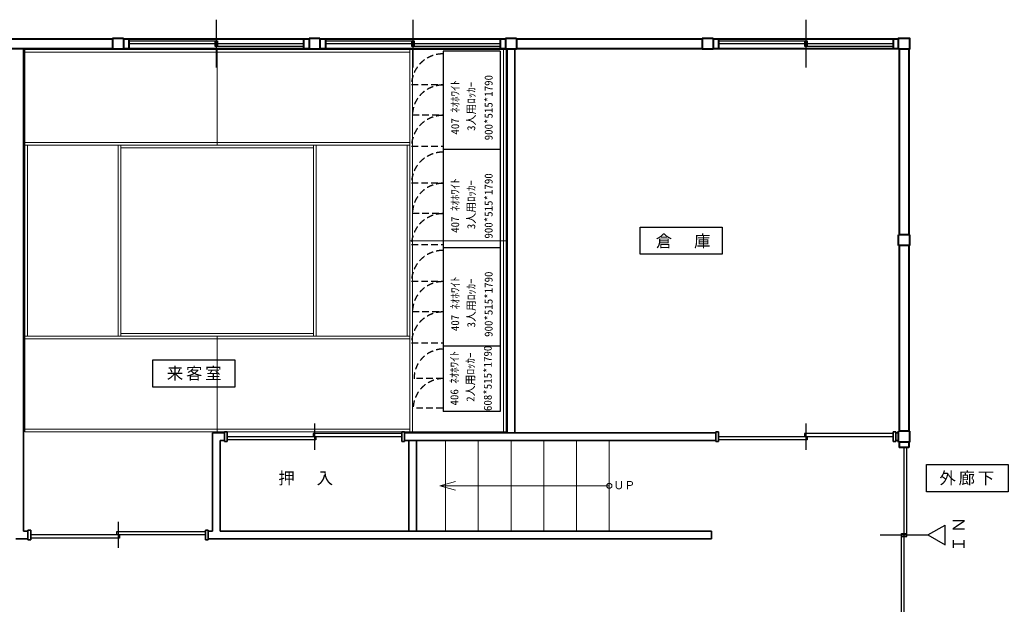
# Model space of a CAD drawing. Units: millimetres at full size, sheet at 1:50; details may follow other scales. Extents: x -14675 to 15005, y -12610 to 11367.
# Drawn here: x 5951 to 15005, y -6899 to -1547 of the extents above; entities that cross this region are included whole.
import ezdxf
from ezdxf.enums import TextEntityAlignment as Align

# ---------------------------------------------------------------- set-up
doc = ezdxf.new("R2010")
doc.units = ezdxf.units.MM
doc.header["$LTSCALE"] = 50
doc.linetypes.add('DASHED1', pattern=[1.8, 1.2, -0.6])
for name, color, linetype, lineweight in [('0-2', 2, 'Continuous', 40), ('0-3', 7, 'Continuous', 25), ('0-4', 7, 'Continuous', 25), ('0-F', 4, 'Continuous', 18)]:
    doc.layers.add(name, color=color, linetype=linetype, lineweight=lineweight)
doc.styles.add('ＭＳ ゴシック', font='')
doc.styles.get('ＭＳ ゴシック').set_extended_font_data('MS Gothic')

msp = doc.modelspace()

# ---------------------------------------------------------------- linework, layer by layer
at = {"layer": '0-2', "color": 7, "lineweight": 25}
for p, q in [((7751.42, -1547.15), (7751.42, -1983.4)), ((9551.42, -1547.15), (9551.42, -1983.4)), ((13151.42, -1547.16), (13151.42, -1983.4)), ((6951.41, -1740.28), (7763.91, -1740.28)), ((6951.41, -1765.28), (8551.42, -1765.28)), ((7738.92, -1740.28), (7738.92, -1790.28)), ((7738.92, -1790.28), (8551.42, -1790.28)), ((7763.91, -1740.28), (7763.91, -1790.28)), ((8751.41, -1740.28), (9563.91, -1740.28)), ((8751.41, -1765.28), (10351.42, -1765.28)), ((9538.92, -1740.28), (9538.92, -1790.28)), ((9538.92, -1790.28), (10351.42, -1790.28)), ((9563.91, -1740.28), (9563.91, -1790.28)), ((12351.42, -1740.28), (13163.92, -1740.28)), ((12351.42, -1765.28), (13951.42, -1765.28)), ((13138.92, -1740.28), (13138.92, -1790.28)), ((13138.92, -1790.28), (13951.42, -1790.28)), ((13163.92, -1740.28), (13163.92, -1790.28)), ((14051.41, -7065.28), (14051.41, -5465.28)), ((14076.41, -6277.78), (14076.41, -5465.28)), ((13833.29, -6265.28), (14269.54, -6265.28)), ((14026.42, -7065.28), (14026.42, -6252.78)), ((14026.42, -6252.78), (14076.41, -6252.78)), ((14026.42, -6277.78), (14076.41, -6277.78))]:
    msp.add_line(p, q, dxfattribs=at)
at = {"layer": '0-2'}
for p, q in [((6801.42, -1720.28), (6801.42, -1715.28)), ((6801.42, -1715.28), (6901.42, -1715.28)), ((6901.42, -1720.28), (6901.42, -1715.28)), ((8601.42, -1720.28), (8601.42, -1715.28)), ((8601.42, -1715.28), (8701.42, -1715.28)), ((8701.42, -1720.28), (8701.42, -1715.28)), ((10401.42, -1720.28), (10401.42, -1715.28)), ((10401.42, -1715.28), (10501.42, -1715.28)), ((10501.42, -1720.28), (10501.42, -1715.28)), ((12201.42, -1720.28), (12201.42, -1715.28)), ((12201.42, -1715.28), (12301.42, -1715.28)), ((12301.42, -1720.28), (12301.42, -1715.28)), ((5101.42, -1720.28), (6801.42, -1720.28)), ((5101.42, -1810.28), (6801.42, -1810.28)), ((6901.42, -1720.28), (8601.42, -1720.28)), ((6901.42, -1810.28), (8601.42, -1810.28)), ((6951.41, -1720.28), (6951.41, -1810.28)), ((8551.42, -1720.28), (8551.42, -1810.28)), ((8701.42, -1720.28), (10401.42, -1720.28)), ((8701.42, -1810.28), (10401.42, -1810.28)), ((8751.41, -1720.28), (8751.41, -1810.28)), ((10351.42, -1720.28), (10351.42, -1810.28)), ((10501.42, -1720.28), (12201.42, -1720.28)), ((10501.42, -1810.28), (12201.42, -1810.28)), ((12301.42, -1720.28), (14001.41, -1720.28)), ((12301.42, -1810.28), (14001.41, -1810.28)), ((12351.42, -1720.28), (12351.42, -1810.28)), ((13951.42, -1720.28), (13951.42, -1810.28)), ((6901.42, -1815.28), (6801.42, -1815.28)), ((8701.42, -1815.28), (8601.42, -1815.28)), ((10501.42, -1815.28), (10401.42, -1815.28)), ((12301.42, -1815.28), (12201.42, -1815.28)), ((14006.41, -1815.28), (14006.41, -3515.28)), ((14096.42, -1815.28), (14096.42, -3515.28)), ((14001.41, -3615.28), (14001.41, -3515.28)), ((14096.42, -3515.28), (14101.42, -3515.28)), ((14101.42, -3515.28), (14101.42, -3615.28)), ((14006.41, -3615.28), (14006.41, -5315.28)), ((14096.42, -3615.28), (14101.42, -3615.28)), ((14096.42, -3615.28), (14096.42, -5315.28)), ((14001.41, -5415.28), (14001.41, -5315.28)), ((14096.42, -5315.28), (14101.42, -5315.28)), ((14101.42, -5315.28), (14101.42, -5415.28)), ((14006.41, -5415.28), (14006.41, -5465.28)), ((14096.42, -5415.28), (14101.42, -5415.28)), ((14096.42, -5415.28), (14096.42, -5465.28)), ((14096.42, -5465.28), (14006.41, -5465.28))]:
    msp.add_line(p, q, dxfattribs=at)
msp.add_lwpolyline([(14001.41, -1815.28), (14001.41, -1715.28), (14101.42, -1715.28), (14101.42, -1815.28)], close=True, dxfattribs=at)
for points in [[(6801.42, -1720.28), (6801.42, -1810.28), (6801.42, -1815.28)], [(6901.42, -1720.28), (6901.42, -1810.28), (6901.42, -1815.28)], [(8601.42, -1720.28), (8601.42, -1810.28), (8601.42, -1815.28)], [(8701.42, -1720.28), (8701.42, -1810.28), (8701.42, -1815.28)], [(10401.42, -1720.28), (10401.42, -1810.28), (10401.42, -1815.28)], [(10501.42, -1720.28), (10501.42, -1810.28), (10501.42, -1815.28)], [(12201.42, -1720.28), (12201.42, -1810.28), (12201.42, -1815.28)], [(12301.42, -1720.28), (12301.42, -1810.28), (12301.42, -1815.28)], [(14096.42, -3515.28), (14006.41, -3515.28), (14001.41, -3515.28)], [(14096.42, -3615.28), (14006.41, -3615.28), (14001.41, -3615.28)], [(14096.42, -5315.28), (14006.41, -5315.28), (14001.41, -5315.28)], [(14096.42, -5415.28), (14006.41, -5415.28), (14001.41, -5415.28)]]:
    msp.add_lwpolyline(points, dxfattribs=at)
at = {"layer": '0-3', "color": 3, "lineweight": 35}
for p, q in [((5986.41, -1810.28), (5986.41, -6230.28)), ((10416.42, -1815.28), (10416.42, -5330.28)), ((10486.42, -1815.28), (10486.42, -5330.28)), ((7826.42, -5330.28), (7716.42, -5330.28)), ((7851.42, -5320.28), (7826.42, -5320.28)), ((7826.42, -5320.28), (7826.42, -5410.28)), ((7851.42, -5320.28), (7851.42, -5410.28)), ((9476.42, -5320.28), (9451.42, -5320.28)), ((9451.42, -5320.28), (9451.42, -5410.28)), ((9476.42, -5320.28), (9476.42, -5410.28)), ((12326.42, -5330.28), (9476.42, -5330.28)), ((12351.42, -5320.28), (12326.42, -5320.28)), ((12326.42, -5320.28), (12326.42, -5410.28)), ((12351.42, -5320.28), (12351.42, -5410.28)), ((13976.42, -5320.28), (13951.42, -5320.28)), ((13951.42, -5320.28), (13951.42, -5410.28)), ((13976.42, -5320.28), (13976.42, -5410.28)), ((14001.41, -5330.28), (13976.42, -5330.28)), ((7786.42, -5400.28), (7786.42, -6230.28)), ((7826.42, -5400.28), (7786.42, -5400.28)), ((7851.42, -5410.28), (7826.42, -5410.28)), ((9476.42, -5410.28), (9451.42, -5410.28)), ((12326.42, -5400.28), (9476.42, -5400.28)), ((9516.42, -5400.28), (9516.42, -6230.28)), ((9586.42, -5400.28), (9586.42, -6230.28)), ((12351.42, -5410.28), (12326.42, -5410.28)), ((13976.42, -5410.28), (13951.42, -5410.28)), ((14001.41, -5400.28), (13976.42, -5400.28)), ((6026.42, -6230.28), (5986.41, -6230.28)), ((6051.41, -6220.28), (6026.42, -6220.28)), ((6026.42, -6220.28), (6026.42, -6310.28)), ((6051.41, -6220.28), (6051.41, -6310.28)), ((7676.42, -6220.28), (7651.42, -6220.28)), ((7651.42, -6220.28), (7651.42, -6310.28)), ((7676.42, -6220.28), (7676.42, -6310.28)), ((12286.42, -6230.28), (7786.42, -6230.28)), ((12286.42, -6300.28), (12286.42, -6230.28)), ((6026.42, -6300.28), (5916.41, -6300.28)), ((6051.41, -6310.28), (6026.42, -6310.28)), ((7676.42, -6310.28), (7651.42, -6310.28)), ((12286.42, -6300.28), (7676.42, -6300.28))]:
    msp.add_line(p, q, dxfattribs=at)
at = {"layer": '0-3', "color": 4, "lineweight": 18}
for p, q in [((5996.42, -1820.28), (5996.42, -5320.28)), ((5996.42, -1845.28), (9524.42, -1845.28)), ((7760.42, -1820.28), (7760.42, -2695.28)), ((9524.42, -1820.28), (9524.42, -5320.28)), ((9549.41, -1820.28), (9549.41, -5320.28)), ((10381.42, -1820.28), (10381.42, -5320.28)), ((5996.42, -2670.28), (9524.42, -2670.28)), ((5996.42, -2695.28), (9524.42, -2695.28)), ((6021.41, -2695.28), (6021.41, -4445.28)), ((6853.42, -2695.28), (6853.42, -4445.28)), ((6878.42, -2695.28), (6878.42, -4445.28)), ((8642.42, -2695.28), (8642.42, -4445.28)), ((8667.42, -2695.28), (8667.42, -4445.28)), ((9499.42, -4445.28), (9499.42, -2695.28)), ((6878.42, -2720.28), (8642.42, -2720.28)), ((9524.42, -3570.28), (10406.42, -3570.28)), ((6878.42, -4420.28), (8642.42, -4420.28)), ((5996.42, -4445.28), (9524.42, -4445.28)), ((5996.42, -4470.28), (9524.42, -4470.28)), ((7760.42, -4445.28), (7760.42, -5320.28)), ((5996.42, -5295.28), (9524.42, -5295.28)), ((9851.41, -5400.28), (9851.41, -6230.28)), ((10151.41, -5400.28), (10151.41, -6230.28)), ((10451.41, -5400.28), (10451.41, -6230.28)), ((10751.41, -5400.28), (10751.41, -6230.28)), ((11051.41, -5400.28), (11051.41, -6230.28)), ((11351.41, -5400.28), (11351.41, -6230.28))]:
    msp.add_line(p, q, dxfattribs=at)
at = {"layer": '0-3'}
for p, q in [((8651.42, -5244.67), (8651.42, -5484.1)), ((13151.42, -5244.67), (13151.42, -5484.1)), ((9451.42, -5335.28), (8638.92, -5335.28)), ((8638.92, -5335.28), (8638.92, -5365.28)), ((13951.42, -5335.28), (13138.92, -5335.28)), ((13138.92, -5335.28), (13138.92, -5365.28)), ((9451.42, -5365.28), (7851.42, -5365.28)), ((8663.92, -5395.28), (7851.42, -5395.28)), ((8663.92, -5365.28), (8663.92, -5395.28)), ((13951.42, -5365.28), (12351.42, -5365.28)), ((13163.92, -5395.28), (12351.42, -5395.28)), ((13163.92, -5365.28), (13163.92, -5395.28)), ((6851.42, -6144.67), (6851.42, -6384.09)), ((7651.42, -6235.28), (6838.92, -6235.28)), ((6838.92, -6235.28), (6838.92, -6265.28)), ((7651.42, -6265.28), (6051.41, -6265.28)), ((6863.92, -6295.28), (6051.41, -6295.28)), ((6863.92, -6265.28), (6863.92, -6295.28))]:
    msp.add_line(p, q, dxfattribs=at)
at = {"layer": '0-3', "color": 4, "lineweight": 18}
msp.add_lwpolyline([(5996.42, -1820.28), (10406.42, -1820.28), (10406.42, -5320.28), (5996.42, -5320.28)], dxfattribs=at)
at = {"layer": '0-3', "color": 3, "lineweight": 35}
msp.add_lwpolyline([(7716.42, -5330.28), (7716.42, -6230.28), (7676.42, -6230.28)], dxfattribs=at)
at = {"layer": '0-4'}
for p, q in [((9830.99, -1835), (9830.99, -2735)), ((10351, -1835), (9830.99, -1835)), ((9830.99, -2735), (9830.99, -3635)), ((10351, -2735), (9830.99, -2735)), ((9830.99, -3635), (9830.99, -4535)), ((10351, -3635), (9830.99, -3635)), ((9831, -4535), (9831, -5135)), ((10351, -4535), (9831, -4535))]:
    msp.add_line(p, q, dxfattribs=at)
at = {"layer": '0-4', "linetype": 'DASHED1'}
for p, q in [((9540.66, -2141.24), (9826.09, -2141.24)), ((9548.37, -2418.98), (9833.8, -2418.98)), ((9540.66, -2704.44), (9826.09, -2704.44)), ((9540.66, -3041.24), (9826.09, -3041.24)), ((9548.37, -3318.98), (9833.8, -3318.98)), ((9540.66, -3604.44), (9826.09, -3604.44)), ((9540.66, -3941.24), (9826.09, -3941.24)), ((9548.37, -4218.98), (9833.8, -4218.98)), ((9540.66, -4504.44), (9826.09, -4504.44)), ((9824.79, -4832.5), (9563.37, -4832.5)), ((9824.79, -5102.93), (9554.35, -5102.93))]:
    msp.add_line(p, q, dxfattribs=at)
at = {"layer": '0-4'}
for points in [[(10351, -1835), (10351, -2735), (9830.99, -2735)], [(10351, -2735), (10351, -3635), (9830.99, -3635)], [(10351, -3635), (10351, -4535), (9830.99, -4535)], [(10351, -4535), (10351, -5135), (9831, -5135)]]:
    msp.add_lwpolyline(points, dxfattribs=at)
at = {"layer": '0-4', "linetype": 'DASHED1'}
for centre, radius, start, end in [((9826.09, -2145.1), 285.46, 90, 179.22572), ((9826.09, -2422.84), 277.74, 90, 179.20427), ((9826.09, -2708.3), 285.46, 90, 179.22577), ((9826.09, -3045.09), 285.46, 90, 179.22572), ((9826.09, -3322.84), 277.74, 90, 179.20427), ((9826.09, -3608.3), 285.46, 90, 179.22577), ((9826.09, -3945.09), 285.46, 90, 179.22572), ((9826.09, -4222.84), 277.74, 90, 179.20427), ((9826.09, -4508.29), 285.46, 90, 179.22577), ((9833.8, -4832.5), 270.58, 91.90918, 180.52826), ((9833.8, -5111.95), 279.45, 90, 179.59964)]:
    msp.add_arc(centre, radius, start, end, dxfattribs=at)
at = {"layer": '0-F'}
msp.add_line((9798.7, -5815.28), (9943.59, -5854.1), dxfattribs=at)
at = {"layer": '0-F', "color": 7, "lineweight": 25}
for p, q in [((14269.54, -6265.28), (14426.38, -6174.73)), ((14426.38, -6355.83), (14426.38, -6174.73)), ((14269.54, -6265.28), (14426.38, -6355.83))]:
    msp.add_line(p, q, dxfattribs=at)
for points in [[(11635.41, -3694.88), (11635.41, -3444.88), (12385.42, -3444.88), (12385.42, -3694.88)], [(7171.09, -4911.59), (7171.09, -4661.59), (7921.09, -4661.59), (7921.09, -4911.59)], [(14255.38, -5870.06), (14255.38, -5620.06), (15005.38, -5620.06), (15005.38, -5870.06)]]:
    msp.add_lwpolyline(points, close=True, dxfattribs=at)
at = {"layer": '0-F'}
msp.add_lwpolyline([(11351.42, -5815.28), (9798.7, -5815.28), (9943.59, -5776.46)], dxfattribs=at)
msp.add_circle((11351.41, -5815.28), 23.55, dxfattribs=at)

# ---------------------------------------------------------------- texts
at = {"layer": '0-4', "color": 4, "style": 'ＭＳ ゴシック'}
for s, p in [('900*515*1790', (10304.26, -2651.22)), ('407 ﾈｵﾎﾜｲﾄ', (9997.88, -2598.56)), ('3人用ﾛｯｶｰ', (10145.1, -2564.91)), ('900*515*1790', (10304.26, -3551.21)), ('407 ﾈｵﾎﾜｲﾄ', (9997.88, -3498.56)), ('3人用ﾛｯｶｰ', (10145.1, -3464.91)), ('900*515*1790', (10304.26, -4451.21)), ('407 ﾈｵﾎﾜｲﾄ', (9997.88, -4398.56)), ('3人用ﾛｯｶｰ', (10145.1, -4364.91)), ('406 ﾈｵﾎﾜｲﾄ', (9990.79, -5079.31)), ('2人用ﾛｯｶｰ', (10137.97, -5045.35)), ('608*515*1790', (10296.48, -5130.26))]:
    msp.add_text(s, height=73.31, rotation=90, dxfattribs=at).set_placement(p, align=Align.BOTTOM_LEFT)
at = {"layer": '0-F', "style": 'ＭＳ ゴシック'}
msp.add_text('ＵＰ', height=73.31, dxfattribs=at).set_placement((11388.71, -5868.2), align=Align.BOTTOM_LEFT)
at = {"layer": '0-F', "color": 7, "char_height": 110, "attachment_point": 7, "style": 'ＭＳ ゴシック'}
for s, insert in [('\\T1.17;倉\u3000庫', (11776.58, -3641.69)), ('\\T1.17;来客室', (7298.65, -4851.16)), ('\\T1.17;押\u3000入', (8319.95, -5811.54)), ('\\T1.17;外廊下', (14375.36, -5811.54))]:
    msp.add_mtext(s, dxfattribs=dict(at, insert=insert))
at = {"layer": '0-F', "color": 7, "insert": (14606.7, -6422.9), "char_height": 110, "attachment_point": 7, "rotation": 90, "style": 'ＭＳ ゴシック'}
msp.add_mtext('\\T1.17;ＩＮ', dxfattribs=at)

doc.saveas('drawing.dxf')
